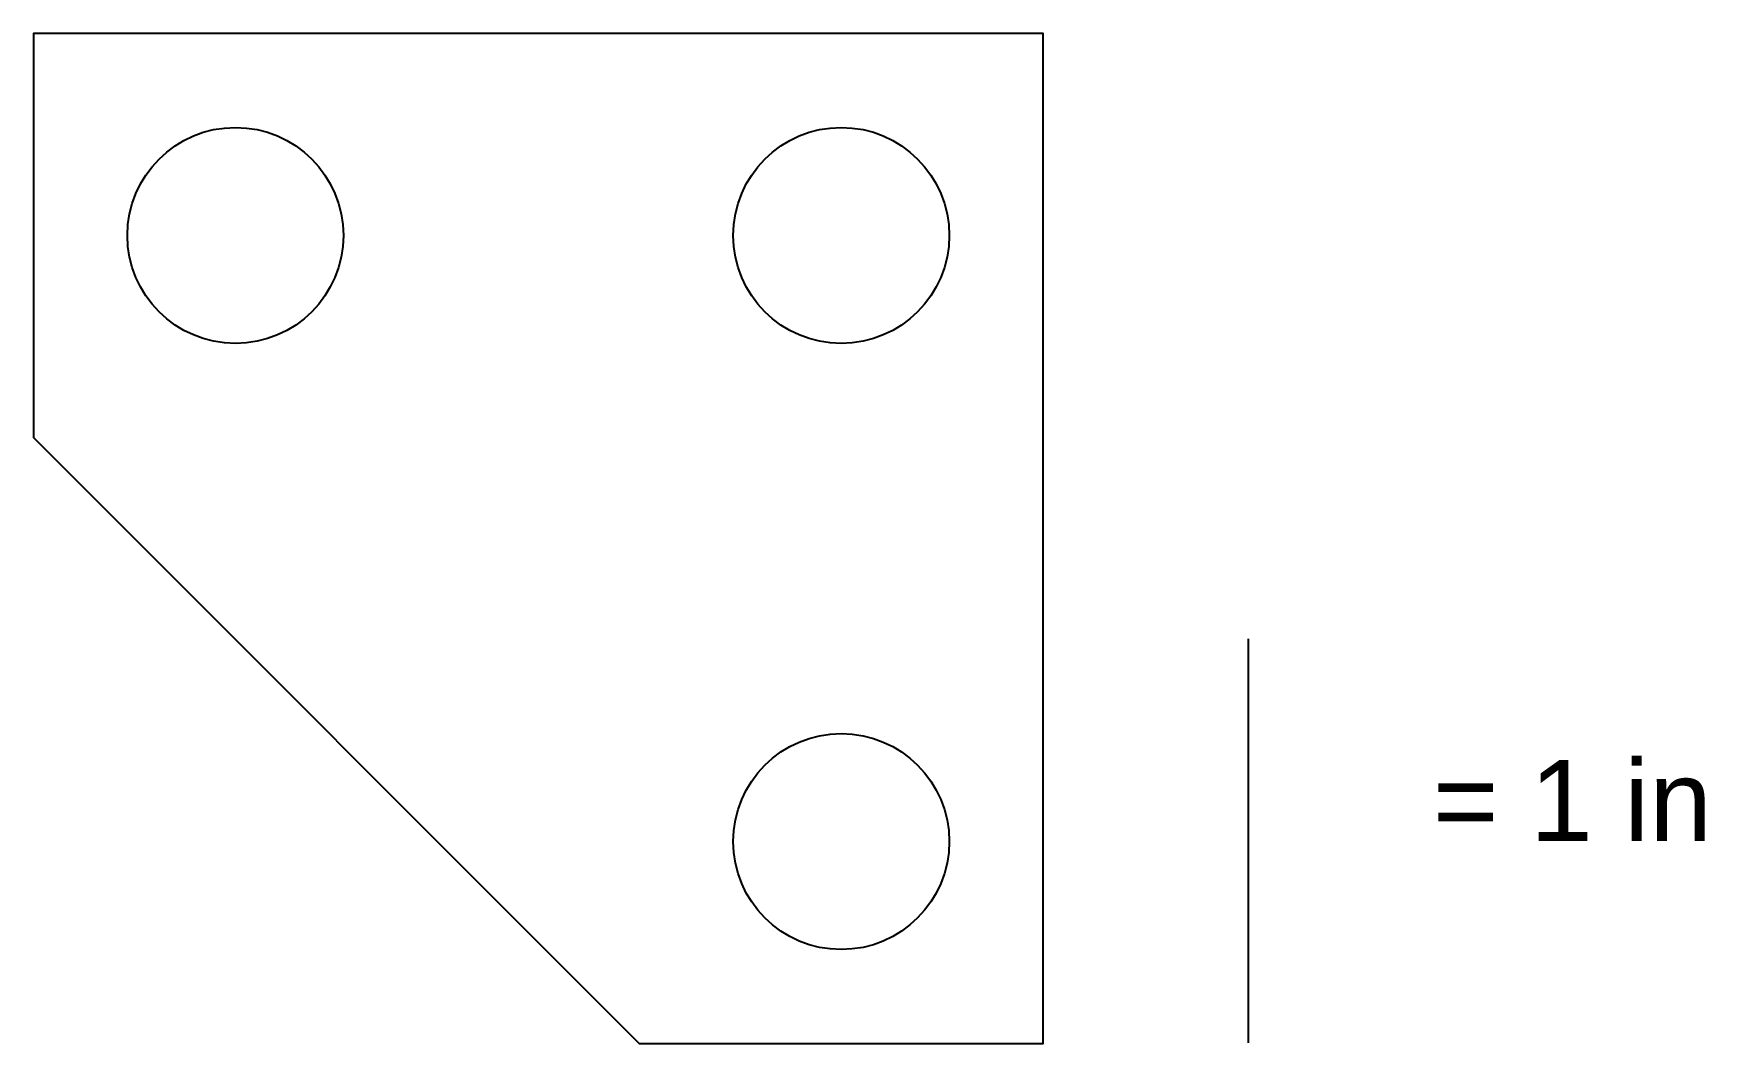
# Model space of a CAD drawing. Header units: inches. Extents: x 0 to 4.14, y 0 to 2.5.
import ezdxf

# ---------------------------------------------------------------- set-up
doc = ezdxf.new("R2010")
doc.units = ezdxf.units.IN
doc.header["$MEASUREMENT"] = 0
doc.styles.get("Standard").update_dxf_attribs({"font": 'Arial.ttf'})

msp = doc.modelspace()

# ---------------------------------------------------------------- linework, layer by layer
msp.add_line((3.0084, 0.0015), (3.0084, 1.0015))
msp.add_lwpolyline([(1.5, 0), (2.5, 0), (2.5, 2.5), (0, 2.5), (0, 1.5)], close=True)
for centre in [(0.5, 2), (2, 2), (2, 0.5)]:
    msp.add_circle(centre, 0.2673)

# ---------------------------------------------------------------- texts
msp.add_text('= 1 in', height=0.2).set_placement((3.4643, 0.5015))

doc.saveas('drawing.dxf')
